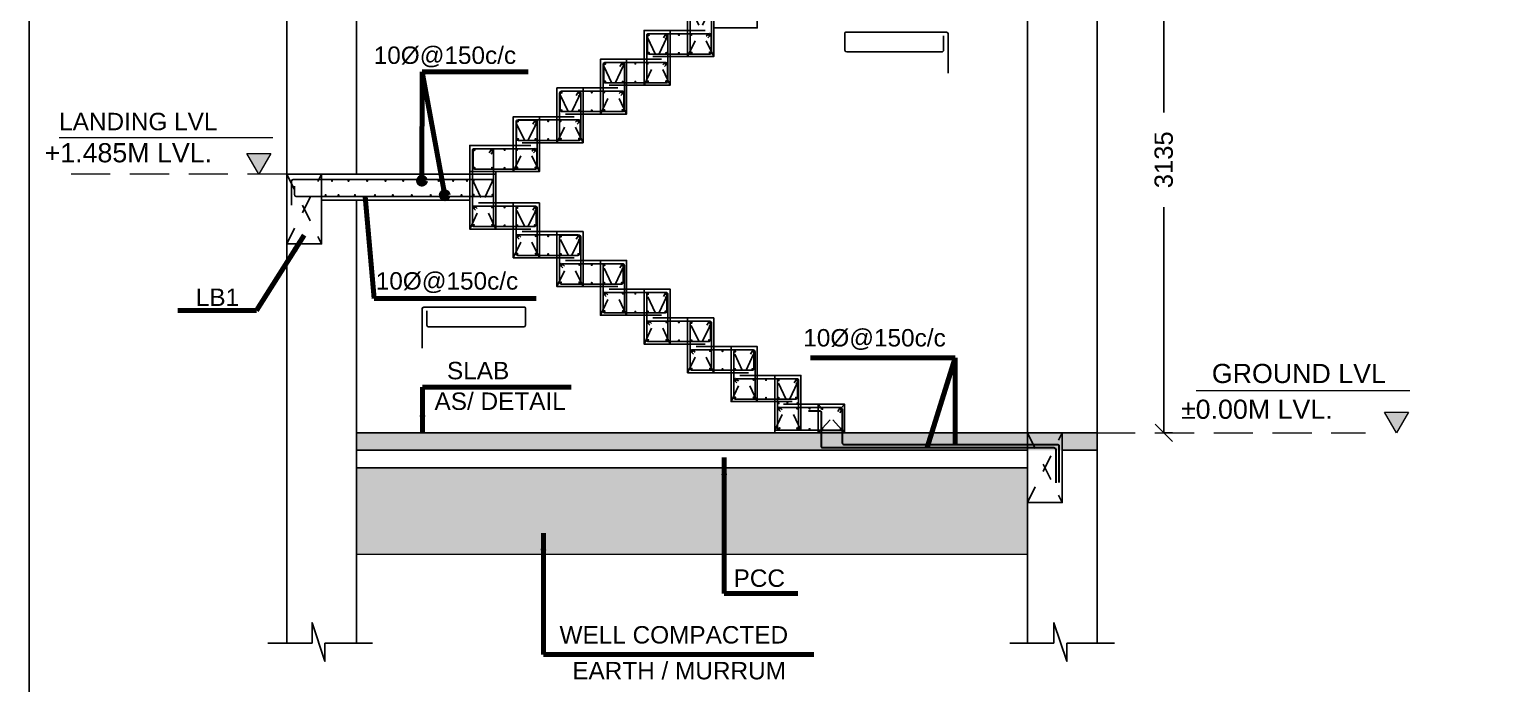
# Model space of a CAD drawing. Header units: metres. Extents: x 1689 to 2066, y 219 to 408.
# Drawn here: x 1730.54 to 1738.91, y 391.14 to 394.9 of the extents above; entities that cross this region are included whole.
import ezdxf
from ezdxf.enums import TextEntityAlignment as Align

# ---------------------------------------------------------------- set-up
doc = ezdxf.new("R2010")
doc.units = ezdxf.units.M
doc.header["$LTSCALE"] = 1.5
doc.linetypes.add('DASHED', pattern=[0.75, 0.5, -0.25])
doc.linetypes.add('DASHED2', pattern=[0.375, 0.25, -0.125])
for name, color, linetype, lineweight in [('COL', 4, 'Continuous', 25), ('DIM - GRID - STR', 140, 'Continuous', 15), ('FORMAT - STR', 7, 'Continuous', 25), ('RF', 90, 'Continuous', 30), ('SECTION -  LINE - STR', 3, 'Continuous', 20)]:
    doc.layers.add(name, color=color, linetype=linetype, lineweight=lineweight)
doc.layers.add('Reinforcement', color=4, linetype='Continuous')
doc.styles.add('PRADEEP - STR', font='swissel.ttf')
doc.styles.get("Standard").update_dxf_attribs({"font": 'arial.ttf', "height": 0.2})
doc.dimstyles.new('GRID DIM', dxfattribs={"dimtxt": 0.35, "dimasz": 0.1, "dimexe": 0.1, "dimexo": 0.1, "dimgap": 0.09, "dimtad": 0, "dimdec": 0, "dimlfac": 1000, "dimzin": 0, "dimdsep": 46, "dimtxsty": 'Standard', "dimblk": 'OBLIQUE', "dimcen": 0.09, "dimclrd": 73, "dimclre": 73, "dimclrt": 1, "dimadec": 0, "dimazin": 0, "dimtfac": 1, "dimtdec": 0, "dimtofl": 0, "dimtmove": 1, "dimatfit": 3, "dimfxl": 1.25, "dimtolj": 1, "dimtzin": 0, "dimlwd": -1, "dimlwe": -1, "dimarcsym": 0})

# ---------------------------------------------------------------- blocks, each defined once
blk = doc.blocks.new('_Oblique')
at = {"color": 0, "linetype": 'ByBlock', "lineweight": -2}
blk.add_line((-0.5, -0.5), (0.5, 0.5), dxfattribs=at)
blk = doc.blocks.new('*D488')
at = {"layer": 'Defpoints', "color": 0, "transparency": 16777216}
for p in [(1737.055, 395.7208), (1737.3053, 395.7208), (1736.9561, 392.5858)]:
    blk.add_point(p, dxfattribs=at)
at = {"layer": 'DIM - GRID - STR', "color": 1, "linetype": 'ByBlock', "lineweight": -2, "transparency": 16777216}
for p, q in [((1737.2053, 395.7208), (1737.005, 395.7208)), ((1737.0561, 392.5858), (1737.105, 392.5858))]:
    blk.add_line(p, q, dxfattribs=at)
at = {"layer": 'DIM - GRID - STR', "color": 2, "linetype": 'ByBlock', "lineweight": -2, "transparency": 16777216}
for p, q in [((1737.055, 395.7208), (1737.055, 394.4245)), ((1737.055, 392.5858), (1737.055, 393.8822))]:
    blk.add_line(p, q, dxfattribs=at)
at = {"layer": 'DIM - GRID - STR', "color": 2, "lineweight": -2, "transparency": 16777216, "xscale": 0.1, "yscale": 0.1, "zscale": 0.1}
for p, rotation in [((1737.055, 395.7208), 90), ((1737.055, 392.5858), 270)]:
    blk.add_blockref('_Oblique', p, dxfattribs=dict(at, rotation=rotation))
at = {"layer": 'DIM - GRID - STR', "color": 3, "transparency": 16777216, "insert": (1737.055, 394.1533), "char_height": 0.14, "attachment_point": 5, "rotation": 90, "style": 'PRADEEP - STR'}
blk.add_mtext('\\A1;{\\H0.75x;3135}', dxfattribs=at)
blk = doc.blocks.new('A$C273F5FF4')
at = {"layer": 'COL', "color": 3}
blk.add_lwpolyline([(0, 0), (0.15, 0), (0.15, 0.315), (0, 0.315)], close=True, dxfattribs=at)
at = {"layer": 'COL', "linetype": 'DASHED2', "ltscale": 0.1}
for points in [[(0.15, 0), (0, 0.315)], [(0, 0), (0.15, 0.315)]]:
    blk.add_lwpolyline(points, dxfattribs=at)
at = {"layer": 'Reinforcement', "color": 6}
blk.add_lwpolyline([(0.0256, 0.2957), (0.1271, 0.2957, -0.414214), (0.1371, 0.2857), (0.1371, 0.024, -0.414214), (0.1271, 0.014), (0.0256, 0.014, -0.414214), (0.0156, 0.024), (0.0156, 0.2857, -0.414214)], format="xyb", close=True, dxfattribs=at)
at = {"layer": 'Reinforcement', "color": 6, "elevation": 0}
for points in [[(0.1261, 0.2957), (0.1113, 0.2725)], [(0.1371, 0.2859), (0.1237, 0.265)]]:
    blk.add_lwpolyline(points, dxfattribs=at)
at = {"layer": 'RF', "const_width": 0.00655}
for points in [[(0.0259, 0.2873, -1), (0.0194, 0.2873, -1)], [(0.0259, 0.0225, 1), (0.0194, 0.0225, 1)]]:
    blk.add_lwpolyline(points, format="xyb", close=True, dxfattribs=at)
at = {"layer": 'RF', "const_width": 0.00655, "elevation": 0}
for points in [[(0.1324, 0.2863, -1), (0.1258, 0.2863, -1)], [(0.1324, 0.0235, 1), (0.1258, 0.0235, 1)]]:
    blk.add_lwpolyline(points, format="xyb", close=True, dxfattribs=at)
blk = doc.blocks.new('A$C11854042')
at = {"layer": 'COL', "color": 2, "linetype": 'DASHED2', "ltscale": 0.1}
for p, q in [((0, 0), (-0.15, 0)), ((-0.15, -0.15), (0, -0.15))]:
    blk.add_line(p, q, dxfattribs=at)
at = {"layer": 'COL', "color": 2}
for points in [[(-0.4, 0), (-0.4, -0.15)], [(-0.15, 0), (-0.25, 0)], [(0, -0.15), (0, 0)], [(-0.25, -0.15), (-0.15, -0.15)]]:
    blk.add_lwpolyline(points, dxfattribs=at)
at = {"layer": 'COL', "color": 2, "linetype": 'DASHED2', "ltscale": 0.08}
for points in [[(-0.25, 0), (-0.4, 0)], [(-0.4, -0.15), (-0.25, -0.15)]]:
    blk.add_lwpolyline(points, dxfattribs=at)
at = {"layer": 'Reinforcement', "color": 2}
blk.add_lwpolyline([(-0.029, -0.019), (-0.371, -0.019, 0.557866), (-0.3844, -0.029), (-0.3844, -0.121, 0.581849), (-0.371, -0.136), (-0.029, -0.136, 0.55228), (-0.019, -0.121), (-0.019, -0.029, 0.414214)], format="xyb", close=True, dxfattribs=at)
for points in [[(-0.3842, -0.0262), (-0.3667, -0.0425)], [(-0.3711, -0.0187), (-0.357, -0.0324)]]:
    blk.add_lwpolyline(points, dxfattribs=at)
at = {"layer": 'RF', "const_width": 0.00655, "elevation": 0}
for points in [[(-0.3699, -0.0266, -1), (-0.3765, -0.0266, -1)], [(-0.2677, -0.0252, -1), (-0.2743, -0.0252, -1)], [(-0.1967, -0.0256, -1), (-0.2033, -0.0256, -1)], [(-0.124, -0.0281, -1), (-0.1306, -0.0281, -1)], [(-0.0301, -0.0266, 1), (-0.0235, -0.0266, 1)], [(-0.3737, -0.1268, 1), (-0.3803, -0.1268, 1)], [(-0.2679, -0.1269, 1), (-0.2744, -0.1269, 1)], [(-0.1967, -0.1294, -1), (-0.2033, -0.1294, -1)], [(-0.1244, -0.129, 1), (-0.131, -0.129, 1)], [(-0.0304, -0.1284, -1), (-0.0238, -0.1284, -1)]]:
    blk.add_lwpolyline(points, format="xyb", close=True, dxfattribs=at)
blk = doc.blocks.new('A$C66740E52')
at = {"layer": 'Reinforcement', "color": 21}
for p, q in [((-0.5654, -0.0822), (-0.5654, 0.0157)), ((-0.5604, 0.0207), (0.0177, 0.0207)), ((0.0277, 0.0107), (0.0277, -0.2141))]:
    blk.add_line(p, q, dxfattribs=at)
blk.add_lwpolyline([(-0.5554, -0.0922), (-0.01, -0.0922, 0.414214), (0, -0.0822), (0, 0)], format="xyb", dxfattribs=at)
for centre, radius, start, end in [((-0.5604, 0.0157), 0.005, 90, 180), ((0.0177, 0.0107), 0.01, 0, 90), ((-0.5554, -0.0822), 0.01, 180, 270)]:
    blk.add_arc(centre, radius, start, end, dxfattribs=at)

msp = doc.modelspace()

# ---------------------------------------------------------------- hatches: boundary and pattern name
at = {"layer": 'SECTION -  LINE - STR'}
h = msp.add_hatch(color=26, dxfattribs=at)
h.dxf.hatch_style = 1
h.paths.add_polyline_path([(1731.86265, 394.07082), (1731.93157, 394.19019), (1731.79373, 394.19019)])
h = msp.add_hatch(color=26, dxfattribs=at)
h.dxf.hatch_style = 1
h.paths.add_polyline_path([(1738.38991, 392.58582), (1738.45883, 392.70519), (1738.32099, 392.70519)])
h = msp.add_hatch(color=48, dxfattribs=at)
h.dxf.hatch_style = 1
h.paths.add_polyline_path([(1732.42242, 392.48582), (1736.67242, 392.48582), (1736.67242, 392.58582), (1732.42242, 392.58582)])
h = msp.add_hatch(dxfattribs=at)
h.set_pattern_fill('GRAVEL', color=48, scale=0.01)
h.set_pattern_definition([(228.0127875, (-106.089625, 96.207325), (-2.03200000016, -2.28599999986), [0.034172144, -3.383048364]), (184.969741, (-106.112485, 96.181925), (3.047999998794, 0.25400001447), [0.058640472, -5.80540489]), (132.5104471, (-106.170905, 96.176845), (2.54000000107, -2.79399999902), [0.041348152, -4.09347228]), (267.273689, (-106.269965, 96.113345), (0.25400000053, 5.07999999997), [0.053400452, -5.286643743]), (292.8336542, (-106.272505, 96.060005), (-1.27000000011, 3.047999999956), [0.05236337, -5.183980775]), (357.273689, (-106.252185, 96.011745), (-5.07999999997, 0.25400000053), [0.053400452, -5.286643743]), (37.69424047, (-106.1988445, 96.009205), (-3.301999999854, -2.54000000019), [0.070619366, -6.99131153]), (72.25532837, (-106.142965, 96.052385), (1.77800000048, 5.58799999985), [0.066671952, -6.60052566]), (121.4295656, (-106.122645, 96.115885), (-2.03200000029, 3.30199999982), [0.0535813, -5.30455457]), (175.2363583, (-106.150585, 96.161605), (2.79399999996, -0.25400000044), [0.061171328, -2.997393695]), (222.3974378, (-106.2115445, 96.166685), (-3.047999999902, -2.794000000106), [0.079107792, -7.83167725]), (138.8140748, (-106.018505, 96.110805), (-1.7779999999, 1.52400000012), [0.027000454, -2.673056582]), (171.4692344, (-106.038825, 96.128585), (3.30200000009, -0.50799999942), [0.051368198, -5.0854639]), (225, (-106.08962, 96.1362), (-4e-17, -0.254), [0.035920934, -0.32328931]), (203.1985905, (-106.107405, 96.166685), (1.27000000003, 0.5079999999), [0.019344132, -1.915062237]), (291.8014095, (-106.125185, 96.159065), (-0.254, 0.762), [0.027356562, -1.3404753]), (30.9637565, (-106.115025, 96.133665), (0.762, 0.508), [0.044431966, -1.436629815]), (161.565051, (-106.076925, 96.156525), (0.508, -0.254), [0.032128714, -0.77108981]), (16.3895403, (-106.272505, 96.159065), (2.54, 0.762), [0.0450088, -4.455882667]), (70.3461759, (-106.229325, 96.171765), (-1.0160000001, -2.79399999997), [0.037759894, -3.738221568]), (293.1985905, (-106.076925, 96.207325), (-0.5079999999, 1.27000000004), [0.03868801, -1.89571836]), (343.6104597, (-106.061685, 96.171765), (-2.54000000005, 0.76199999982), [0.0450088, -4.455882667]), (339.4439548, (-106.272505, 96.001585), (-1.27, 0.508), [0.04340352, -2.12677343]), (294.7751406, (-106.231865, 95.986345), (-1.27000000151, 2.79399999931), [0.036367212, -3.600359338]), (66.8014095, (-106.074385, 95.953325), (0.5079999999, 1.27000000003), [0.03868801, -1.89571836]), (17.3540246, (-106.059145, 95.988885), (-3.30199999993, -1.01600000021), [0.042578274, -4.215237598]), (69.4439548, (-106.198845, 95.953325), (-0.508, -1.27), [0.02170176, -2.14847519]), (101.3099325, (-106.089625, 95.953325), (-0.254, 1.016), [0.01295146, -1.282199496]), (165.9637565, (-106.092165, 95.966025), (0.762, -0.254), [0.05236337, -0.99490546]), (186.009006, (-106.142965, 95.978725), (2.53999999999, 0.25400000013), [0.0485267, -4.804136486]), (303.6900675, (-106.115025, 96.110805), (-0.254, 0.508), [0.036632388, -0.879177636]), (353.1572266, (-106.094705, 96.080325), (4.318000000027, -0.507999999774), [0.063955676, -6.331600907]), (60.9453959, (-106.031205, 96.072705), (-1.01600000003, -1.778), [0.026150824, -2.588939232]), (90, (-106.0185, 96.09557), (-0.254, 0.254), [0.01524, -0.23876]), (120.2564372, (-106.148045, 95.986345), (1.01599999988, -1.77800000007), [0.035286696, -3.493394077]), (48.0127875, (-106.165825, 96.016825), (2.03200000017, 2.28599999985), [0.068344288, -3.34887622]), (0, (-106.1201, 96.06763), (0.254, 0.254), [0.06604, -0.18796]), (325.3048465, (-106.054065, 96.067625), (2.54000000096, -1.77799999863), [0.040160956, -3.975931672]), (254.054604, (-106.021045, 96.044765), (-0.254, -1.016), [0.036982908, -1.812165004]), (207.64597536, (-106.031205, 96.009205), (-4.82600000018, -2.53999999966), [0.06021451, -5.961246442]), (175.42607874, (-106.084545, 95.981265), (-3.302, 0.254), [0.063702946, -6.306584646])])
h.paths.add_polyline_path([(1732.42242, 392.38582), (1736.27242, 392.38582), (1736.27242, 391.88759), (1732.42242, 391.88759)])

# ---------------------------------------------------------------- linework, layer by layer
at = {"layer": 'COL'}
for p, q in [((1736.67242, 398.93757), (1736.67242, 391.37837)), ((1732.02242, 391.37837), (1732.02242, 398.73061)), ((1732.42242, 394.07082), (1732.42242, 397.05582)), ((1736.27242, 395.57082), (1736.27242, 391.37837)), ((1732.42242, 391.37837), (1732.42242, 393.92082))]:
    msp.add_line(p, q, dxfattribs=at)
at = {"layer": 'COL', "linetype": 'DASHED2', "ltscale": 0.1}
msp.add_line((1733.22253, 394.07082), (1733.07253, 394.07082), dxfattribs=at)
at = {"layer": 'COL', "color": 3}
for p, q in [((1733.07253, 394.07082), (1733.07253, 393.75582)), ((1733.22253, 393.75582), (1733.22253, 394.07082)), ((1733.07253, 393.75582), (1733.22253, 393.75582))]:
    msp.add_line(p, q, dxfattribs=at)
at = {"layer": 'COL', "color": 1}
msp.add_lwpolyline([(1733.07253, 394.07082), (1733.07253, 394.23582), (1733.32253, 394.23582), (1733.32253, 394.40082), (1733.57253, 394.40082), (1733.57253, 394.56582), (1733.82253, 394.56582), (1733.82253, 394.73082), (1734.07253, 394.73082), (1734.07253, 394.89582), (1734.32253, 394.89582), (1734.32253, 395.06082), (1734.57253, 395.06082), (1734.57253, 395.22582), (1734.82253, 395.22582), (1734.82253, 395.39082), (1735.07253, 395.39082), (1735.07253, 395.55582), (1735.32253, 395.55582), (1735.32253, 395.72082), (1736.27242, 395.72082)], dxfattribs=at)
at = {"layer": 'COL', "color": 3}
for points in [[(1733.07253, 394.07082), (1733.07253, 394.23582), (1733.32253, 394.23582), (1733.32253, 394.40082), (1733.57253, 394.40082), (1733.57253, 394.56582), (1733.82253, 394.56582), (1733.82253, 394.73082), (1734.07253, 394.73082), (1734.07253, 394.89582), (1734.32253, 394.89582), (1734.32253, 395.06082), (1734.57253, 395.06082), (1734.57253, 395.22582), (1734.82253, 395.22582), (1734.82253, 395.39082), (1735.07253, 395.39082), (1735.07253, 395.55582), (1735.32253, 395.55582), (1735.32253, 395.72082), (1736.27242, 395.72082)], [(1733.22253, 394.07082), (1733.22253, 394.08582), (1733.47253, 394.08582), (1733.47253, 394.25082), (1733.72253, 394.25082), (1733.72253, 394.41582), (1733.97253, 394.41582), (1733.97253, 394.58082), (1734.22253, 394.58082), (1734.22253, 394.74582), (1734.47253, 394.74582), (1734.47253, 394.91082), (1734.72253, 394.91082), (1734.72253, 395.07582), (1734.97253, 395.07582), (1734.97253, 395.24082), (1735.22253, 395.24082), (1735.22253, 395.40582), (1735.47253, 395.40582), (1735.47253, 395.57082), (1736.27242, 395.57082)], [(1735.22253, 392.58582), (1735.22253, 392.75082), (1734.97253, 392.75082), (1734.97253, 392.91582), (1734.72253, 392.91582), (1734.72253, 393.08082), (1734.47253, 393.08082), (1734.47253, 393.24582), (1734.22253, 393.24582), (1734.22253, 393.41082), (1733.97253, 393.41082), (1733.97253, 393.57582), (1733.72253, 393.57582), (1733.72253, 393.74082), (1733.47253, 393.74082), (1733.47253, 393.90582), (1733.22253, 393.90582), (1733.22253, 394.07082), (1732.02242, 394.07082)], [(1735.07253, 392.58582), (1735.07253, 392.60082), (1734.82253, 392.60082), (1734.82253, 392.76582), (1734.57253, 392.76582), (1734.57253, 392.93082), (1734.32253, 392.93082), (1734.32253, 393.09582), (1734.07253, 393.09582), (1734.07253, 393.26082), (1733.82253, 393.26082), (1733.82253, 393.42582), (1733.57253, 393.42582), (1733.57253, 393.59082), (1733.32253, 393.59082), (1733.32253, 393.75582), (1733.07253, 393.75582), (1733.07253, 393.92082), (1732.22242, 393.92082)]]:
    msp.add_lwpolyline(points, dxfattribs=at)
at = {"layer": 'COL', "color": 2}
for points in [[(1733.47253, 394.23582), (1733.47253, 394.08582), (1733.07253, 394.08582), (1733.07253, 394.23582), (1733.32253, 394.23582)], [(1734.82253, 392.75082), (1734.82253, 392.58582), (1735.22253, 392.58582), (1735.22253, 392.75082), (1734.97253, 392.75082)]]:
    msp.add_lwpolyline(points, dxfattribs=at)
at = {"layer": 'COL', "color": 2, "linetype": 'DASHED2', "ltscale": 0.08}
for points in [[(1733.32253, 394.23582), (1733.47253, 394.23582)], [(1734.97253, 392.75082), (1734.82253, 392.75082)]]:
    msp.add_lwpolyline(points, dxfattribs=at)
at = {"layer": 'COL'}
msp.add_lwpolyline([(1732.02242, 394.07082), (1732.22242, 394.07082), (1732.22242, 393.67082), (1732.02242, 393.67082)], close=True, dxfattribs=at)
at = {"layer": 'COL', "linetype": 'DASHED2', "ltscale": 0.1}
for points in [[(1732.02242, 393.67082), (1732.22242, 394.07082)], [(1732.02242, 394.07082), (1732.22242, 393.67082)], [(1733.22253, 393.75582), (1733.07253, 394.07082)], [(1733.07253, 393.75582), (1733.22253, 394.07082)], [(1734.97253, 392.60082), (1734.82253, 392.91582)], [(1734.82253, 392.60082), (1734.97253, 392.91582)], [(1735.22253, 392.58582), (1735.07253, 392.75082)], [(1735.07253, 392.58582), (1735.22253, 392.75082)]]:
    msp.add_lwpolyline(points, dxfattribs=at)
at = {"layer": 'COL', "color": 3}
for points in [[(1734.82253, 392.60082), (1734.97253, 392.60082), (1734.97253, 392.91582), (1734.82253, 392.91582)], [(1735.07253, 392.59984), (1735.22253, 392.59984), (1735.22253, 392.75082), (1735.07253, 392.75082)]]:
    msp.add_lwpolyline(points, close=True, dxfattribs=at)
at = {"layer": 'COL', "elevation": 0}
for points in [[(1732.42242, 392.58582), (1736.67242, 392.58582)], [(1736.47253, 392.48582), (1736.67242, 392.48582), (1736.67242, 392.58582), (1732.42242, 392.58582), (1732.42242, 392.48582), (1736.27253, 392.48582)], [(1732.42242, 392.48582), (1736.27253, 392.48582)], [(1736.47253, 392.48582), (1736.67242, 392.48582)], [(1732.42242, 392.38582), (1736.27253, 392.38582)], [(1732.16744, 391.37837), (1732.16744, 391.49558), (1732.24165, 391.27432), (1732.24165, 391.37837)], [(1736.42492, 391.37837), (1736.42492, 391.49558), (1736.49913, 391.27432), (1736.49913, 391.37837)], [(1731.91376, 391.37837), (1732.16744, 391.37837)], [(1732.24165, 391.37837), (1732.5146, 391.37837)], [(1736.17124, 391.37837), (1736.42492, 391.37837)], [(1736.49913, 391.37837), (1736.77208, 391.37837)]]:
    msp.add_lwpolyline(points, dxfattribs=at)
msp.add_lwpolyline([(1736.27253, 392.58582), (1736.47253, 392.58582), (1736.47253, 392.18582), (1736.27253, 392.18582)], close=True, dxfattribs=at)
at = {"layer": 'COL', "linetype": 'DASHED2', "ltscale": 0.1, "elevation": 0}
for points in [[(1736.27253, 392.18582), (1736.47253, 392.58582)], [(1736.27253, 392.58582), (1736.47253, 392.18582)]]:
    msp.add_lwpolyline(points, dxfattribs=at)
at = {"layer": 'DIM - GRID - STR', "color": 3}
msp.add_lwpolyline([(1755.7443, 399.575), (1755.7443, 381.755), (1730.5443, 381.755), (1730.5443, 399.575)], close=True, dxfattribs=at)
at = {"layer": 'FORMAT - STR'}
msp.add_lwpolyline([(1755.7443, 399.575), (1755.7443, 381.755), (1730.5443, 381.755), (1730.5443, 399.575)], close=True, dxfattribs=at)
at = {"layer": 'Reinforcement', "color": 21}
for p, q in [((1733.20962, 394.17608), (1733.20962, 393.9649)), ((1732.0491, 393.89305), (1732.0491, 394.03002)), ((1732.06628, 393.95329), (1732.06628, 394.00248))]:
    msp.add_line(p, q, dxfattribs=at)
at = {"layer": 'Reinforcement', "color": 6}
msp.add_line((1735.09818, 392.73156), (1735.19962, 392.73156), dxfattribs=at)
for points in [[(1733.09818, 394.21682), (1733.19962, 394.21682, -0.4142136), (1733.20962, 394.20682), (1733.20962, 393.77984, -0.4142136), (1733.19962, 393.76984), (1733.09818, 393.76984, -0.4142136), (1733.08818, 393.77984), (1733.08818, 394.20682, -0.4142136)], [(1734.84818, 392.89656), (1734.94962, 392.89656, -0.4142136), (1734.95962, 392.88656), (1734.95962, 392.61282, -0.4142136), (1734.94762, 392.60082), (1734.85018, 392.60082, -0.4142136), (1734.83818, 392.61282), (1734.83818, 392.88656, -0.4142136)]]:
    msp.add_lwpolyline(points, format="xyb", close=True, dxfattribs=at)
at = {"layer": 'Reinforcement', "color": 2}
for points in [[(1733.10153, 394.21682), (1733.44353, 394.21682, -0.5578661), (1733.45689, 394.20682), (1733.45689, 394.11482, -0.5818493), (1733.44353, 394.09984), (1733.10153, 394.09984, -0.5522797), (1733.09153, 394.11482), (1733.09153, 394.20682, -0.4142136)], [(1735.19762, 392.73182), (1734.85153, 392.73182, 0.5578661), (1734.83818, 392.72182), (1734.83818, 392.61282, 0.4142136), (1734.85018, 392.60082), (1735.19762, 392.60082, 0.4142136), (1735.20962, 392.61282), (1735.20962, 392.71982, 0.4142136)]]:
    msp.add_lwpolyline(points, format="xyb", close=True, dxfattribs=at)
at = {"layer": 'Reinforcement', "color": 6, "elevation": 0}
for points in [[(1733.19866, 394.21682), (1733.18385, 394.19362)], [(1733.20962, 394.20698), (1733.19626, 394.18604)], [(1734.94866, 392.89656), (1734.93385, 392.87336)], [(1734.95962, 392.88672), (1734.94626, 392.86578)], [(1735.19866, 392.73156), (1735.18385, 392.70836)], [(1735.20962, 392.72172), (1735.19626, 392.70078)]]:
    msp.add_lwpolyline(points, dxfattribs=at)
at = {"layer": 'Reinforcement', "color": 2}
for points in [[(1733.44366, 394.2171), (1733.42958, 394.20339)], [(1733.45674, 394.20961), (1733.43927, 394.1933)], [(1734.83833, 392.72461), (1734.8558, 392.7083)], [(1734.85141, 392.7321), (1734.86549, 392.71839)]]:
    msp.add_lwpolyline(points, dxfattribs=at)
at = {"layer": 'Reinforcement', "color": 21}
msp.add_lwpolyline([(1732.0591, 394.04002), (1733.19962, 394.04002, -0.4142136), (1733.20962, 394.03002), (1733.20962, 393.95329, -0.4142136), (1733.19962, 393.94329), (1732.07628, 393.94329)], format="xyb", dxfattribs=at)
at = {"layer": 'Reinforcement', "color": 6, "lineweight": 30}
for points in [[(1735.20962, 392.72156), (1735.20962, 392.52977, 0.4142136), (1735.21962, 392.51977), (1736.44348, 392.51977, -0.4142136), (1736.45348, 392.50977), (1736.45348, 392.30006)], [(1735.01549, 392.71167), (1735.08318, 392.71167, -0.4142136), (1735.08818, 392.70667), (1735.08818, 392.51088, 0.4142136), (1735.09818, 392.50088), (1736.42465, 392.50088, -0.4142136), (1736.43465, 392.49088), (1736.43465, 392.29889)]]:
    msp.add_lwpolyline(points, format="xyb", dxfattribs=at)
at = {"layer": 'Reinforcement', "color": 21}
for centre, start, end in [((1732.0591, 394.03002), 90, 180), ((1732.07628, 393.95329), 180, 270)]:
    msp.add_arc(centre, 0.01, start, end, dxfattribs=at)
at = {"layer": 'Reinforcement', "color": 6}
for centre, start, end in [((1735.09818, 392.72156), 90, 180), ((1735.19962, 392.72156), 0, 90), ((1735.09818, 392.60984), 180, 270)]:
    msp.add_arc(centre, 0.01, start, end, dxfattribs=at)
at = {"layer": 'RF', "const_width": 0.00655}
for points in [[(1733.09847, 394.20833, -1), (1733.09192, 394.20833, -1)], [(1733.09174, 394.03326, -1), (1733.09829, 394.03326, -1)], [(1733.20637, 394.03326, 1), (1733.19981, 394.03326, 1)], [(1733.09174, 393.95216, -1), (1733.09829, 393.95216, -1)], [(1733.20637, 393.95216, 1), (1733.19981, 393.95216, 1)], [(1733.09847, 393.77833, 1), (1733.09192, 393.77833, 1)], [(1734.84847, 392.88808, -1), (1734.84192, 392.88808, -1)], [(1734.84174, 392.7557, -1), (1734.84829, 392.7557, -1)], [(1734.95637, 392.7557, 1), (1734.94981, 392.7557, 1)], [(1735.09847, 392.72308, -1), (1735.09192, 392.72308, -1)], [(1735.09847, 392.60833, 1), (1735.09192, 392.60833, 1)]]:
    msp.add_lwpolyline(points, format="xyb", close=True, dxfattribs=at)
at = {"layer": 'RF', "const_width": 0.00655, "elevation": 0}
for points in [[(1733.10263, 394.20919, -1), (1733.09608, 394.20919, -1)], [(1733.19658, 394.20777, 1), (1733.20313, 394.20777, 1)], [(1733.20489, 394.20738, -1), (1733.19834, 394.20738, -1)], [(1733.26924, 394.21024, 1), (1733.27579, 394.21024, 1)], [(1733.34024, 394.21061, 1), (1733.3468, 394.21061, 1)], [(1733.44244, 394.20919, 1), (1733.44899, 394.20919, 1)], [(1733.10293, 394.10744, 1), (1733.09637, 394.10744, 1)], [(1733.19697, 394.10678, -1), (1733.20352, 394.10678, -1)], [(1733.26924, 394.10647, 1), (1733.27579, 394.10647, 1)], [(1733.3404, 394.10896, -1), (1733.34695, 394.10896, -1)], [(1733.44625, 394.10902, -1), (1733.4528, 394.10902, -1)], [(1732.28538, 394.03286, -1), (1732.27883, 394.03286, -1)], [(1732.28538, 394.03286, -1), (1732.27883, 394.03286, -1)], [(1732.28538, 394.03286, -1), (1732.27883, 394.03286, -1)], [(1732.28538, 394.03286, -1), (1732.27883, 394.03286, -1)], [(1732.38009, 394.03286, -1), (1732.37353, 394.03286, -1)], [(1732.38009, 394.03286, -1), (1732.37353, 394.03286, -1)], [(1732.38009, 394.03286, -1), (1732.37353, 394.03286, -1)], [(1732.38009, 394.03286, -1), (1732.37353, 394.03286, -1)], [(1732.4873, 394.03286, -1), (1732.48075, 394.03286, -1)], [(1732.4873, 394.03286, -1), (1732.48075, 394.03286, -1)], [(1732.4873, 394.03286, -1), (1732.48075, 394.03286, -1)], [(1732.4873, 394.03286, -1), (1732.48075, 394.03286, -1)], [(1732.59233, 394.03286, -1), (1732.58577, 394.03286, -1)], [(1732.59233, 394.03286, -1), (1732.58577, 394.03286, -1)], [(1732.59233, 394.03286, -1), (1732.58577, 394.03286, -1)], [(1732.59233, 394.03286, -1), (1732.58577, 394.03286, -1)], [(1732.69432, 394.03286, -1), (1732.68777, 394.03286, -1)], [(1732.69432, 394.03286, -1), (1732.68777, 394.03286, -1)], [(1732.69432, 394.03286, -1), (1732.68777, 394.03286, -1)], [(1732.69432, 394.03286, -1), (1732.68777, 394.03286, -1)], [(1732.80151, 394.03286, -1), (1732.79495, 394.03286, -1)], [(1732.80151, 394.03286, -1), (1732.79495, 394.03286, -1)], [(1732.80151, 394.03286, -1), (1732.79495, 394.03286, -1)], [(1732.80151, 394.03286, -1), (1732.79495, 394.03286, -1)], [(1732.89718, 394.03286, -1), (1732.89062, 394.03286, -1)], [(1732.89718, 394.03286, -1), (1732.89062, 394.03286, -1)], [(1732.89718, 394.03286, -1), (1732.89062, 394.03286, -1)], [(1732.89718, 394.03286, -1), (1732.89062, 394.03286, -1)], [(1732.98014, 394.03286, -1), (1732.97359, 394.03286, -1)], [(1732.98014, 394.03286, -1), (1732.97359, 394.03286, -1)], [(1732.98014, 394.03286, -1), (1732.97359, 394.03286, -1)], [(1732.98014, 394.03286, -1), (1732.97359, 394.03286, -1)], [(1733.05985, 394.03286, -1), (1733.05329, 394.03286, -1)], [(1733.05985, 394.03286, -1), (1733.05329, 394.03286, -1)], [(1733.05985, 394.03286, -1), (1733.05329, 394.03286, -1)], [(1733.05985, 394.03286, -1), (1733.05329, 394.03286, -1)], [(1732.24877, 393.95005, -1), (1732.24222, 393.95005, -1)], [(1732.32283, 393.95005, -1), (1732.31628, 393.95005, -1)], [(1732.41717, 393.95005, -1), (1732.41062, 393.95005, -1)], [(1732.53194, 393.95005, -1), (1732.52539, 393.95005, -1)], [(1732.63418, 393.95005, -1), (1732.62762, 393.95005, -1)], [(1732.743, 393.95005, -1), (1732.73645, 393.95005, -1)], [(1732.85187, 393.95005, -1), (1732.84532, 393.95005, -1)], [(1732.93236, 393.95005, -1), (1732.92581, 393.95005, -1)], [(1733.02868, 393.95005, -1), (1733.02213, 393.95005, -1)], [(1733.20489, 393.77928, 1), (1733.19834, 393.77928, 1)], [(1734.95489, 392.88712, -1), (1734.94834, 392.88712, -1)], [(1734.85263, 392.72419, -1), (1734.84608, 392.72419, -1)], [(1734.89841, 392.75806, 1), (1734.89186, 392.75806, 1)], [(1734.95483, 392.72561, -1), (1734.94827, 392.72561, -1)], [(1735.02583, 392.72524, -1), (1735.01928, 392.72524, -1)], [(1735.09849, 392.72277, -1), (1735.09194, 392.72277, -1)], [(1735.20489, 392.72212, -1), (1735.19834, 392.72212, -1)], [(1734.85302, 392.61221, 1), (1734.84647, 392.61221, 1)], [(1734.95467, 392.61214, 1), (1734.94812, 392.61214, 1)], [(1735.02583, 392.60811, -1), (1735.01928, 392.60811, -1)], [(1735.20489, 392.60928, 1), (1735.19834, 392.60928, 1)]]:
    msp.add_lwpolyline(points, format="xyb", close=True, dxfattribs=at)
at = {"layer": 'SECTION -  LINE - STR', "color": 4}
for p, q in [((1730.7169, 394.28077), (1731.94208, 394.28077)), ((1737.24078, 392.82962), (1738.46596, 392.82962))]:
    msp.add_line(p, q, dxfattribs=at)
at = {"layer": 'SECTION -  LINE - STR', "color": 48, "linetype": 'DASHED', "ltscale": 0.3}
msp.add_line((1736.66635, 392.58582), (1738.21314, 392.58582), dxfattribs=at)
at = {"layer": 'SECTION -  LINE - STR', "color": 4}
msp.add_lwpolyline([(1731.86265, 394.07082), (1731.79373, 394.19019), (1731.93157, 394.19019)], close=True, dxfattribs=at)
at = {"layer": 'SECTION -  LINE - STR', "color": 48, "linetype": 'DASHED', "ltscale": 0.3}
msp.add_lwpolyline([(1732.02242, 394.07082), (1730.74016, 394.07082)], dxfattribs=at)
at = {"layer": 'SECTION -  LINE - STR', "color": 4, "elevation": 0}
msp.add_lwpolyline([(1738.38991, 392.58582), (1738.32099, 392.70519), (1738.45883, 392.70519)], close=True, dxfattribs=at)
at = {"layer": 'SECTION -  LINE - STR', "color": 48, "elevation": 0}
msp.add_lwpolyline([(1732.42242, 392.38582), (1736.27242, 392.38582), (1736.27242, 391.88759), (1732.42242, 391.88759)], close=True, dxfattribs=at)

# ---------------------------------------------------------------- block references
at = {"layer": 'COL', "color": 2}
for name, p in [('A$C273F5FF4', (1734.32253, 394.74582)), ('A$C273F5FF4', (1734.07253, 394.58082)), ('A$C66740E52', (1735.79081, 394.8652)), ('A$C273F5FF4', (1733.82253, 394.41582)), ('A$C273F5FF4', (1733.57253, 394.25082)), ('A$C273F5FF4', (1733.32253, 394.08582)), ('A$C11854042', (1733.47253, 393.90582)), ('A$C273F5FF4', (1733.32253, 393.59082)), ('A$C11854042', (1733.72253, 393.74082)), ('A$C11854042', (1733.97253, 393.57582)), ('A$C11854042', (1734.22253, 393.41082)), ('A$C11854042', (1734.47253, 393.24582)), ('A$C11854042', (1734.72253, 393.08082)), ('A$C11854042', (1734.97253, 392.91582))]:
    msp.add_blockref(name, p, dxfattribs=at)
at = {"layer": 'COL', "color": 2, "xscale": -1}
for name, p in [('A$C11854042', (1734.07253, 394.89582)), ('A$C11854042', (1733.82253, 394.73082)), ('A$C11854042', (1733.57253, 394.56582)), ('A$C11854042', (1733.32253, 394.40082)), ('A$C66740E52', (1732.82673, 393.28657))]:
    msp.add_blockref(name, p, dxfattribs=at)
at = {"layer": 'COL', "linetype": 'DASHED2', "ltscale": 0.1}
for p in [(1733.57253, 393.42582), (1733.82253, 393.26082), (1734.07253, 393.09582), (1734.32253, 392.93082), (1734.57253, 392.76582)]:
    msp.add_blockref('A$C273F5FF4', p, dxfattribs=at)

# ---------------------------------------------------------------- texts
at = {"layer": 'SECTION -  LINE - STR', "color": 3, "style": 'PRADEEP - STR'}
for p in [(1732.52133, 394.70373, 0), (1732.53322, 393.40809, 0), (1734.98635, 393.08166, 0)]:
    msp.add_text('10%%C@150c/c', height=0.1, dxfattribs=at).set_placement(p)
at = {"layer": 'SECTION -  LINE - STR', "color": 7, "style": 'PRADEEP - STR'}
for s, height, p in [('LANDING LVL', 0.1, (1730.71643, 394.32291)), ('+1.485M LVL.', 0.11, (1730.63302, 394.13889)), ('LB1', 0.1, (1731.50044, 393.31417)), ('GROUND LVL', 0.11, (1737.33068, 392.87176)), ('%%P0.00M LVL.', 0.11, (1737.15381, 392.66643))]:
    msp.add_text(s, height=height, dxfattribs=at).set_placement(p)
at = {"layer": 'SECTION -  LINE - STR', "color": 3, "style": 'PRADEEP - STR'}
for s, p in [('SLAB', (1733.12047, 392.89332)), ('AS/ DETAIL', (1733.24687, 392.71752)), ('PCC', (1734.73384, 391.70184)), ('WELL COMPACTED', (1734.24356, 391.37655, 0)), ('EARTH / MURRUM', (1734.27373, 391.17085, 0))]:
    msp.add_text(s, height=0.1, dxfattribs=at).set_placement(p, align=Align.CENTER)

# ---------------------------------------------------------------- dimensions: what is measured, and where the dimension line sits
at = {"layer": 'DIM - GRID - STR', "color": 3}
dim = msp.add_linear_dim(base=(1737.05497, 395.72082), p1=(1736.9561, 392.58582), p2=(1737.30529, 395.72082), angle=90, text='{\\H0.75x;<>}', dimstyle='GRID DIM', override={"dimtxt": 0.14, "dimexe": 0.05, "dimtxsty": 'PRADEEP - STR', "dimblk1": 'Oblique', "dimblk2": 'Oblique', "dimsah": 1, "dimclrd": 2, "dimclre": 1, "dimclrt": 3, "dimfxl": 100, "dimlwd": 65534, "dimlwe": 65534}, dxfattribs=at)
dim.commit()
dim.dimension.update_dxf_attribs({"geometry": '*D488', "text_midpoint": (1737.05497, 394.15332)})

# ---------------------------------------------------------------- leaders
for points, override in [([(1732.79823, 394.03286), (1732.79929, 394.65807), (1733.40686, 394.65807)], {"dimtxt": 0.1, "dimasz": 0.04, "dimexe": 0.2, "dimtxsty": 'PRADEEP - STR', "dimclrd": 2, "dimclre": 1, "dimclrt": 3, "dimldrblk": 'Origin', "dimfxl": 100, "dimlwd": 65534, "dimlwe": 65534}), ([(1732.92909, 393.95005), (1732.79929, 394.65807), (1733.40686, 394.65807)], {"dimtxt": 0.1, "dimasz": 0.04, "dimexe": 0.2, "dimtxsty": 'PRADEEP - STR', "dimclrd": 2, "dimclre": 1, "dimclrt": 3, "dimldrblk": 'Origin', "dimfxl": 100, "dimlwd": 65534, "dimlwe": 65534}), ([(1732.47171, 393.94329), (1732.52369, 393.35726), (1733.45286, 393.35726)], {"dimtxt": 0.1, "dimasz": 0.08, "dimexe": 0.2, "dimtxsty": 'PRADEEP - STR', "dimclrd": 2, "dimclre": 1, "dimclrt": 3, "dimfxl": 100, "dimlwd": 65534, "dimlwe": 65534}), ([(1732.12214, 393.72043), (1731.84849, 393.28763), (1731.39741, 393.28763)], {"dimtxt": 0.1, "dimexe": 0.2, "dimtxsty": 'PRADEEP - STR', "dimclrd": 2, "dimclre": 1, "dimclrt": 3, "dimfxl": 100, "dimlwd": 65534, "dimlwe": 65534}), ([(1735.85719, 392.51977), (1735.85719, 393.01611), (1735.02864, 393.01611)], {"dimtxt": 0.1, "dimasz": 0.08, "dimexe": 0.2, "dimtxsty": 'PRADEEP - STR', "dimclrd": 2, "dimclre": 1, "dimclrt": 3, "dimfxl": 100, "dimlwd": 65534, "dimlwe": 65534}), ([(1735.69719, 392.50088), (1735.85719, 393.01611), (1735.02864, 393.01611)], {"dimtxt": 0.1, "dimasz": 0.08, "dimexe": 0.2, "dimtxsty": 'PRADEEP - STR', "dimclrd": 2, "dimclre": 1, "dimclrt": 3, "dimfxl": 100, "dimlwd": 65534, "dimlwe": 65534}), ([(1732.80136, 392.58582), (1732.80136, 392.84772), (1733.65471, 392.84772)], {"dimtxt": 0.1, "dimexe": 0.2, "dimtxsty": 'PRADEEP - STR', "dimclrd": 2, "dimclre": 1, "dimclrt": 3, "dimfxl": 100, "dimlwd": 65534, "dimlwe": 65534}), ([(1734.53264, 392.44392), (1734.53264, 391.66305), (1734.95437, 391.66305)], {"dimtxt": 0.1, "dimexe": 0.2, "dimtxsty": 'PRADEEP - STR', "dimclrd": 2, "dimclre": 1, "dimclrt": 3, "dimfxl": 100, "dimlwd": 65534, "dimlwe": 65534}), ([(1733.49529, 392.01073), (1733.49529, 391.31415), (1735.04696, 391.31415)], {"dimtxt": 0.1, "dimexe": 0.2, "dimtxsty": 'PRADEEP - STR', "dimclrd": 2, "dimclre": 1, "dimclrt": 3, "dimfxl": 100, "dimlwd": 65534, "dimlwe": 65534})]:
    msp.add_leader(points, dimstyle='GRID DIM', override=override, dxfattribs=at)

doc.saveas('drawing.dxf')
